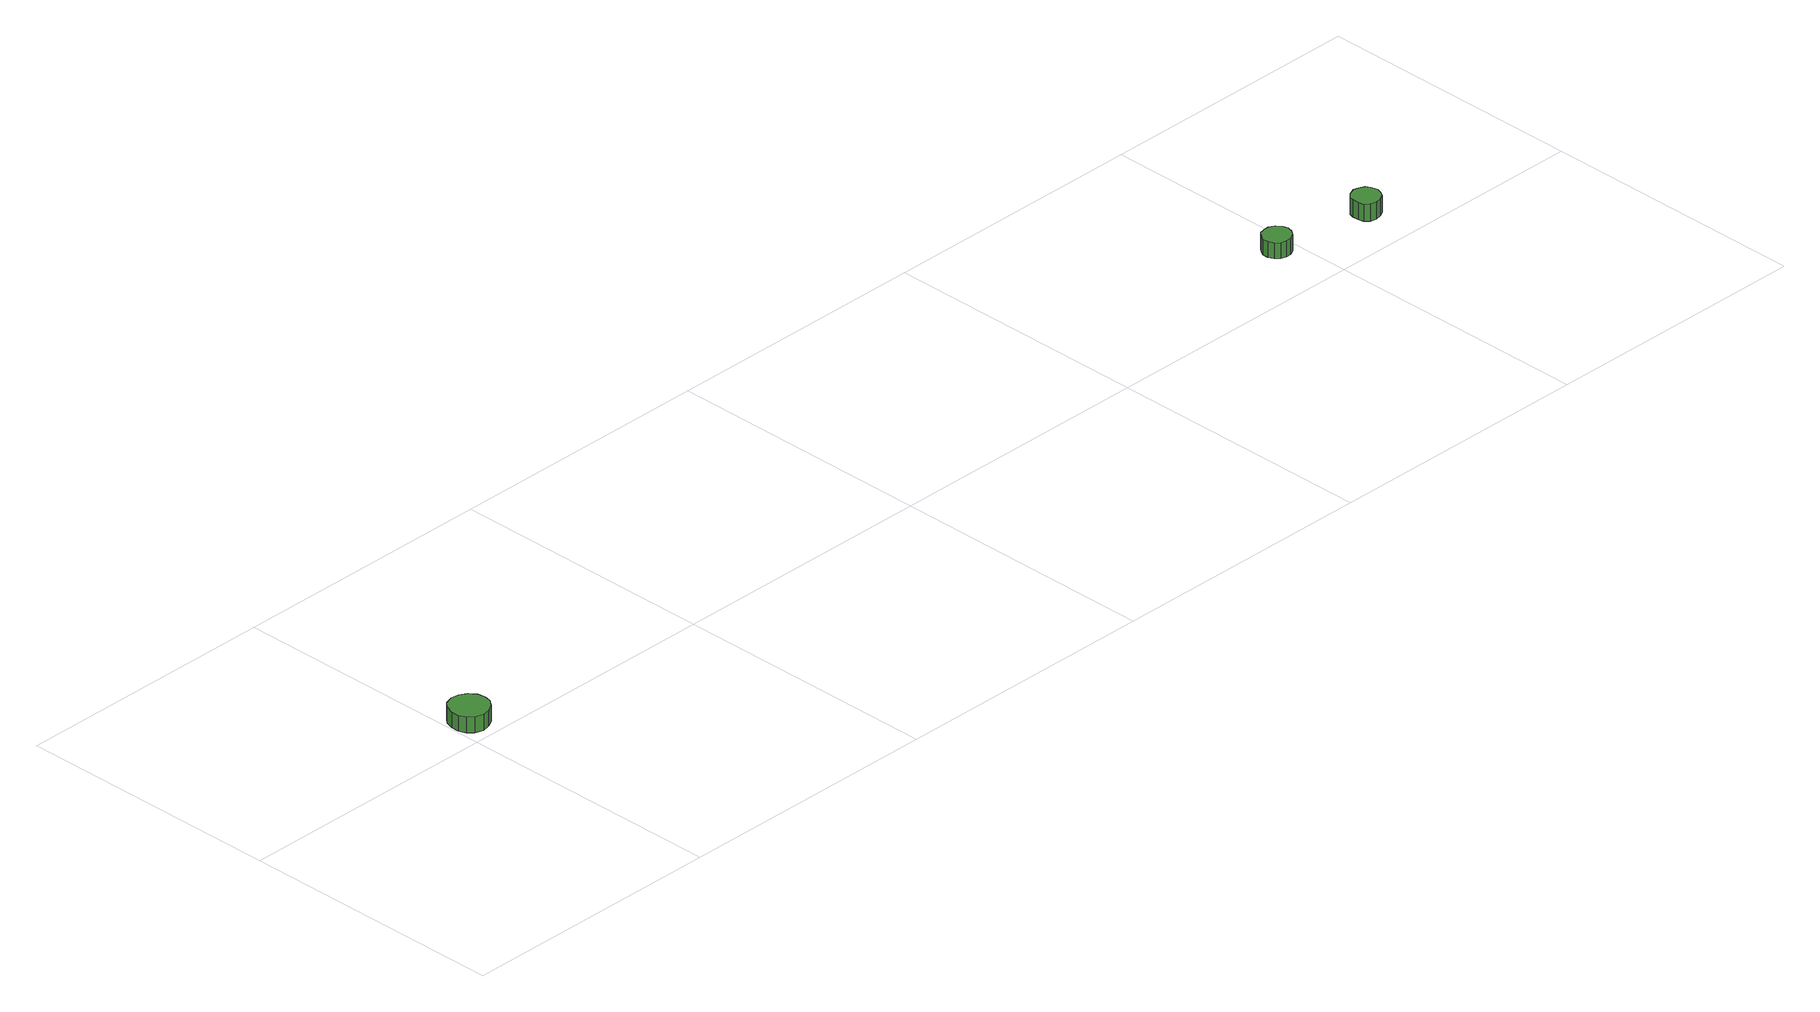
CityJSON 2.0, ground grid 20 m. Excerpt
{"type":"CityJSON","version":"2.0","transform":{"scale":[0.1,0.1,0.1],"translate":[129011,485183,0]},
"CityObjects":{
"tree1":{"type":"SolitaryVegetationObject","attributes":{"function":"something"},"geometry":[{"type":"MultiSurface","lod":"1","boundaries":[[[0,1,2,3,4,5,6,7,8,9,10,11,12,13,14]],[[15,16,17,18,19,20,21,22,23,24,25,26,27,28,29]],[[0,29,28,1]],[[1,28,27,2]],[[2,27,26,3]],[[3,26,25,4]],[[4,25,24,5]],[[5,24,23,6]],[[6,23,22,7]],[[7,22,21,8]],[[8,21,20,9]],[[9,20,19,10]],[[10,19,18,11]],[[11,18,17,12]],[[12,17,16,13]],[[13,16,15,14]],[[14,15,29,0]]]}]},
"tree2":{"type":"SolitaryVegetationObject","attributes":{"function":"something"},"geometry":[{"type":"MultiSurface","lod":"1","boundaries":[[[30,31,32,33,34,35,36,37,38,39,40,41,42,43,44]],[[45,46,47,48,49,50,51,52,53,54,55,56,57,58,59]],[[30,59,58,31]],[[31,58,57,32]],[[32,57,56,33]],[[33,56,55,34]],[[34,55,54,35]],[[35,54,53,36]],[[36,53,52,37]],[[37,52,51,38]],[[38,51,50,39]],[[39,50,49,40]],[[40,49,48,41]],[[41,48,47,42]],[[42,47,46,43]],[[43,46,45,44]],[[44,45,59,30]]]}]},
"tree3":{"type":"SolitaryVegetationObject","attributes":{"function":"something"},"geometry":[{"type":"MultiSurface","lod":"1","boundaries":[[[60,61,62,63,64,65,66,67,68,69,70,71,72,73,74]],[[75,76,77,78,79,80,81,82,83,84,85,86,87,88,89]],[[60,89,88,61]],[[61,88,87,62]],[[62,87,86,63]],[[63,86,85,64]],[[64,85,84,65]],[[65,84,83,66]],[[66,83,82,67]],[[67,82,81,68]],[[68,81,80,69]],[[69,80,79,70]],[[70,79,78,71]],[[71,78,77,72]],[[72,77,76,73]],[[73,76,75,74]],[[74,75,89,60]]]}]}
},
"vertices":[
[30,21,14],[29,27,14],[25,32,14],[20,35,14],[14,36,14],[8,34,14],[4,30,14],[2,24,14],[2,18,14],[4,13,14],[8,9,14],[14,7,14],[20,8,14],[25,11,14],[29,16,14],[29,16,2],[25,11,2],[20,8,2],[14,7,2],[8,9,2],[4,13,2],[2,18,2],[2,24,2],[4,30,2],[8,34,2],[14,36,2],[20,35,2],[25,32,2],[29,27,2],[30,21,2],
[793,43,18],[792,47,18],[789,51,18],[785,53,18],[781,53,18],[777,52,18],[774,49,18],[772,45,18],[772,41,18],[774,37,18],[777,34,18],[781,33,18],[785,33,18],[789,35,18],[792,39,18],[792,39,6],[789,35,6],[785,33,6],[781,33,6],[777,34,6],[774,37,6],[772,41,6],[772,45,6],[774,49,6],[777,52,6],[781,53,6],[785,53,6],[789,51,6],[792,47,6],[793,43,6],
[862,30,22],[861,35,22],[859,38,22],[855,40,22],[851,41,22],[846,39,22],[843,36,22],[842,33,22],[842,28,22],[843,24,22],[846,21,22],[851,20,22],[855,21,22],[859,23,22],[861,26,22],[861,26,9],[859,23,9],[855,21,9],[851,20,9],[846,21,9],[843,24,9],[842,28,9],[842,33,9],[843,36,9],[846,39,9],[851,41,9],[855,40,9],[859,38,9],[861,35,9],[862,30,9]
]}
